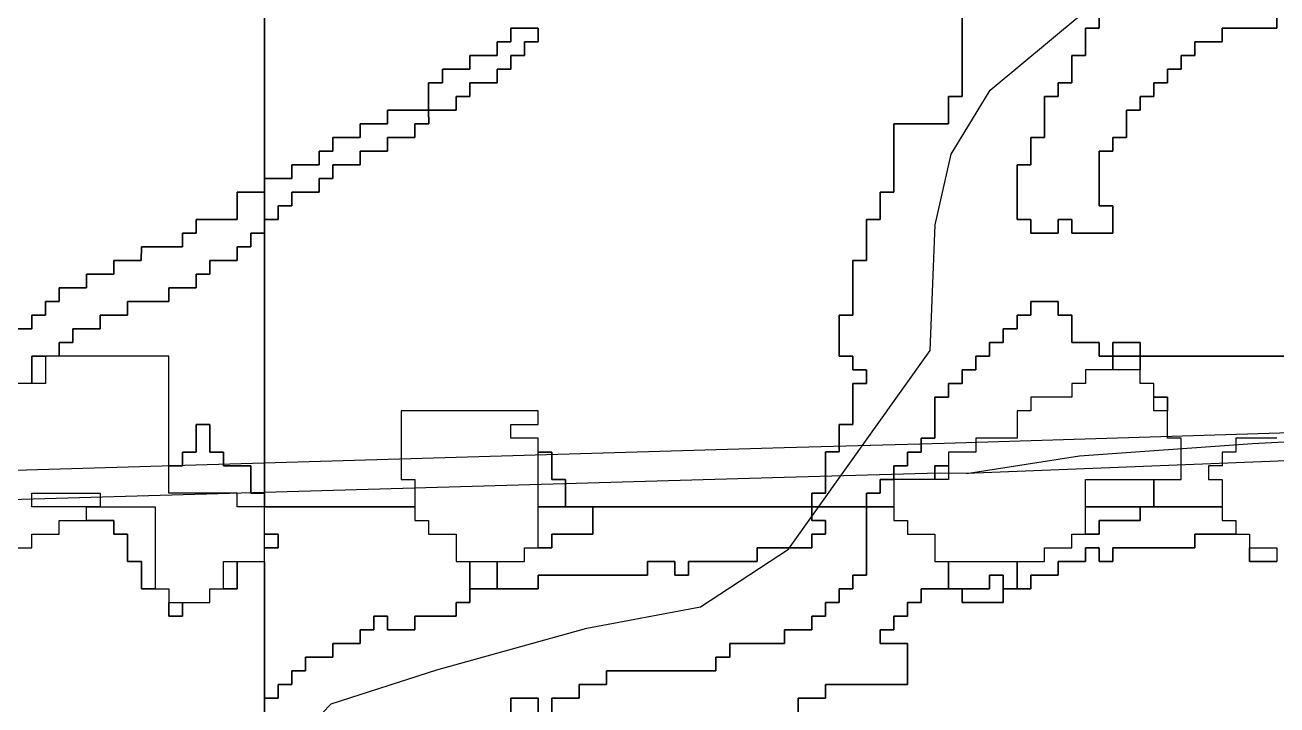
# Model space of a CAD drawing. Header units: metres. Extents: x 553506 to 563855, y 142925 to 150243.
# Drawn here: x 556965 to 557148, y 145971 to 146070.4 of the extents above; entities that cross this region are included whole.
import ezdxf

# ---------------------------------------------------------------- set-up
doc = ezdxf.new("R2010")
doc.units = ezdxf.units.M
for name, color, linetype in [('C-FLOOD_ZONE_3', 150, 'Continuous'), ('C-RAILWAYS', 250, 'Continuous'), ('C-WATERWAYS', 5, 'Continuous')]:
    doc.layers.add(name, color=color, linetype=linetype)

msp = doc.modelspace()

# ---------------------------------------------------------------- linework, layer by layer
at = {"layer": 'C-FLOOD_ZONE_3'}
for points in [[(557000, 146091.1957), (557000, 146069.1857), (556999.9994, 146048.0006), (556999.999, 146046.001), (556995.9994, 146046.0006), (556995.999, 146042.001), (556989.9994, 146042.0006), (556989.999, 146040.001), (556987.9994, 146040.0006), (556987.999, 146038.001), (556981.9994, 146038.0006), (556981.999, 146036.001), (556980, 146036.001), (556977.9994, 146036.0006), (556977.999, 146034.001), (556973.9994, 146034.0006), (556973.999, 146032.001), (556972, 146032.001), (556969.9994, 146032.0006), (556969.999, 146030.001), (556967.9994, 146030.0006), (556967.999, 146028.001), (556965.9994, 146028.0006), (556965.999, 146026.001), (556964, 146026.001)], [(557101.9994, 146072.0006), (557101.999, 146070), (557101.999, 146066), (557101.999, 146060.001), (557099.9994, 146060.0006), (557099.999, 146056.001), (557091.9994, 146056.0006), (557091.999, 146050), (557091.999, 146046.001), (557089.9994, 146046.0006), (557089.999, 146044), (557089.999, 146042.001), (557087.9994, 146042.0006), (557087.999, 146040), (557087.999, 146036.001), (557085.9994, 146036.0006), (557085.999, 146032), (557085.999, 146028.001), (557083.9994, 146028.0006), (557083.999, 146024), (557083.9994, 146021.9994), (557085.999, 146021.999), (557085.9994, 146019.9994), (557087.999, 146019.999), (557087.999, 146018.001), (557085.9994, 146018.0006), (557085.999, 146014), (557085.999, 146012.001), (557083.9994, 146012.0006), (557083.999, 146010), (557083.999, 146008.001), (557081.9994, 146008.0006), (557081.999, 146002.001), (557079.9994, 146002.0006), (557079.999, 146000), (557078.3823, 146000), (557048, 146000), (557044, 146000), (557044, 146004), (557042, 146004), (557042, 146008), (557040, 146008), (557040, 146010), (557036, 146010), (557036, 146012), (557040, 146012), (557040, 146014), (557038, 146014), (557032, 146014), (557020, 146014), (557020, 146006), (557020, 146004), (557022, 146004), (557022, 146000), (557020, 146000), (557018, 146000), (557000, 146000), (557000, 146004), (557000, 146016), (557000, 146024.7435), (557000, 146024.7435), (557000.0006, 146039.9994), (557000.001, 146041.999), (557002.0006, 146041.9994), (557002.001, 146043.999), (557004.0006, 146043.9994), (557004.001, 146045.999), (557008.0006, 146045.9994), (557008.001, 146047.999), (557010.0006, 146047.9994), (557010.001, 146049.999), (557014.0006, 146049.9994), (557014.001, 146051.999), (557018.0006, 146051.9994), (557018.001, 146053.999), (557022.0006, 146053.9994), (557022.001, 146055.999), (557024.0006, 146055.9994), (557024, 146058), (557017.9994, 146058.0006), (557017.999, 146056.001), (557013.9994, 146056.0006), (557013.999, 146054.001), (557009.9994, 146054.0006), (557009.999, 146052.001), (557007.9994, 146052.0006), (557007.999, 146050.001), (557003.9994, 146050.0006), (557003.999, 146048.001), (557000, 146048.001), (557000, 146069.1857), (557000, 146091.1957)], [(557150, 146021.999), (557130, 146021.999), (557128, 146021.999), (557127.9997, 146023.9997), (557125.999, 146024), (557124.0003, 146023.9997), (557124, 146021.999), (557121.9994, 146021.9994), (557121.999, 146023.999), (557117.9994, 146023.9994), (557117.999, 146027.999), (557115.9994, 146027.9994), (557115.999, 146029.999), (557112.001, 146029.999), (557112.0006, 146027.9994), (557110.001, 146027.999), (557110.0006, 146025.9994), (557108.001, 146025.999), (557108.0006, 146023.9994), (557106.001, 146023.999), (557106.0006, 146021.9994), (557104.001, 146021.999), (557104.0006, 146019.9994), (557102.001, 146019.999), (557102.0006, 146017.9994), (557100.001, 146017.999), (557100.0006, 146015.9994), (557098.001, 146015.999), (557098.001, 146014), (557098.001, 146012), (557098.0006, 146009.9994), (557096.001, 146009.999), (557096.0006, 146007.9994), (557094.001, 146007.999), (557094.0006, 146005.9994), (557092.001, 146005.999), (557092.0003, 146003.9997), (557090.001, 146003.999), (557090.0006, 146001.9994), (557088.001, 146001.999), (557088.001, 146000), (557079.999, 146000), (557079.9994, 146002.0006), (557081.999, 146002.001), (557081.9994, 146008.0006), (557083.999, 146008.001), (557083.999, 146010), (557083.9994, 146012.0006), (557085.999, 146012.001), (557085.999, 146014), (557085.9994, 146018.0006), (557087.999, 146018.001), (557087.999, 146019.999), (557085.9994, 146019.9994), (557085.999, 146021.999), (557083.9994, 146021.9994), (557083.999, 146024), (557083.9994, 146028.0006), (557085.999, 146028.001), (557085.999, 146032), (557085.9994, 146036.0006), (557087.999, 146036.001), (557087.999, 146040), (557087.9994, 146042.0006), (557089.999, 146042.001), (557089.999, 146044), (557089.9994, 146046.0006), (557091.999, 146046.001), (557091.999, 146050), (557091.9994, 146056.0006), (557099.999, 146056.001), (557099.9994, 146060.0006), (557101.999, 146060.001), (557101.999, 146066), (557101.999, 146070), (557101.9994, 146072.0006)], [(557122.001, 146071.999), (557122.0006, 146069.9994), (557120.001, 146069.999), (557120.001, 146068), (557120.0006, 146065.9994), (557118.001, 146065.999), (557118.001, 146064), (557118.0006, 146061.9994), (557116.001, 146061.999), (557116.0006, 146059.9994), (557114.001, 146059.999), (557114.001, 146058), (557114.001, 146056), (557114.0006, 146053.9994), (557112.001, 146053.999), (557112.001, 146052), (557112.0006, 146049.9994), (557110.001, 146049.999), (557110.001, 146048), (557110.001, 146042.001), (557112.0006, 146042.0006), (557112.001, 146040.001), (557114, 146040.001), (557115.999, 146040.001), (557115.9994, 146042.0006), (557118.0006, 146042.0006), (557118.001, 146040.001), (557123.999, 146040.001), (557123.999, 146043.999), (557121.9994, 146043.9994), (557121.9994, 146052.0006), (557123.999, 146052.001), (557123.9994, 146054.0006), (557125.999, 146054.001), (557125.9994, 146058.0006), (557127.999, 146058.001), (557127.9994, 146060.0006), (557129.999, 146060.001), (557129.9994, 146062.0006), (557131.999, 146062.001), (557131.9994, 146064.0006), (557133.999, 146064.001), (557133.9994, 146066.0006), (557135.999, 146066.001), (557135.9994, 146068.0006), (557139.999, 146068.001), (557139.9994, 146070.0006), (557147.999, 146070.001), (557147.9994, 146072.0006)], [(557147.9994, 146072.0006), (557147.999, 146070.001), (557139.9994, 146070.0006), (557139.999, 146068.001), (557135.9994, 146068.0006), (557135.999, 146066.001), (557133.9994, 146066.0006), (557133.999, 146064.001), (557131.9994, 146064.0006), (557131.999, 146062.001), (557129.9994, 146062.0006), (557129.999, 146060.001), (557127.9994, 146060.0006), (557127.999, 146058.001), (557125.9994, 146058.0006), (557125.999, 146054.001), (557123.9994, 146054.0006), (557123.999, 146052.001), (557121.9994, 146052.0006), (557121.9994, 146043.9994), (557123.999, 146043.999), (557123.999, 146040.001), (557118.001, 146040.001), (557118.0006, 146042.0006), (557115.9994, 146042.0006), (557115.999, 146040.001), (557114, 146040.001), (557112.001, 146040.001), (557112.0006, 146042.0006), (557110.001, 146042.001), (557110.001, 146048), (557110.001, 146049.999), (557112.0006, 146049.9994), (557112.001, 146052), (557112.001, 146053.999), (557114.0006, 146053.9994), (557114.001, 146056), (557114.001, 146058), (557114.001, 146059.999), (557116.0006, 146059.9994), (557116.001, 146061.999), (557118.0006, 146061.9994), (557118.001, 146064), (557118.001, 146065.999), (557120.0006, 146065.9994), (557120.001, 146068), (557120.001, 146069.999), (557122.0006, 146069.9994), (557122.001, 146071.999)], [(556964, 146026.001), (556965.999, 146026.001), (556965.9994, 146028.0006), (556967.999, 146028.001), (556967.9994, 146030.0006), (556969.999, 146030.001), (556969.9994, 146032.0006), (556972, 146032.001), (556973.999, 146032.001), (556973.9994, 146034.0006), (556977.999, 146034.001), (556977.9994, 146036.0006), (556980, 146036.001), (556981.999, 146036.001), (556981.9994, 146038.0006), (556987.999, 146038.001), (556987.9994, 146040.0006), (556989.999, 146040.001), (556989.9994, 146042.0006), (556995.999, 146042.001), (556995.9994, 146046.0006), (556999.9993, 146046.001), (557000, 146039.999), (556998.001, 146039.999), (556998.0006, 146037.9994), (556996.001, 146037.999), (556996.0006, 146035.9994), (556992.001, 146035.999), (556992.0006, 146033.9994), (556990.001, 146033.999), (556990.0006, 146031.9994), (556986.001, 146031.999), (556986.0006, 146029.9994), (556980.001, 146029.999), (556980.0006, 146027.9994), (556976.001, 146027.999), (556976.0006, 146025.9994), (556974, 146025.999), (556972.001, 146025.999), (556972.0006, 146023.9994), (556970.001, 146023.999), (556970.001, 146022), (556968.0006, 146021.9994), (556966.001, 146021.999), (556966.001, 146020), (556966.001, 146018), (556964.0006, 146017.9994)], [(557148, 146010), (557142, 146010), (557142, 146008), (557140, 146008), (557140, 146006), (557138, 146006), (557138, 146004), (557140, 146004), (557140, 146000), (557130, 146000), (557130, 146004), (557134, 146004), (557134, 146010), (557132, 146010), (557132, 146014), (557132, 146016), (557132, 146016), (557130, 146016), (557130, 146018), (557128, 146018), (557128, 146020), (557128, 146021.999), (557130, 146021.999), (557150, 146021.999)], [(557000, 145970), (557000, 145972.001), (557001.999, 145972.001), (557001.9994, 145974.0006), (557003.999, 145974.001), (557003.9994, 145976.0006), (557005.999, 145976.001), (557005.9994, 145978.0006), (557008, 145978.001), (557009.999, 145978.001), (557009.9994, 145980.0006), (557012, 145980.001), (557013.999, 145980.001), (557013.9994, 145982.0006), (557015.999, 145982.001), (557015.9994, 145984.0006), (557018.0006, 145984.0006), (557018.001, 145982.001), (557020, 145982.001), (557021.999, 145982.001), (557021.9994, 145984.0006), (557024, 145984.001), (557026, 145984.001), (557027.999, 145984.001), (557027.9994, 145986.0006), (557029.999, 145986.001), (557029.9994, 145988.0006), (557032, 145988), (557034, 145988.0005), (557039.999, 145988.001), (557039.9994, 145990.0006), (557042, 145990.001), (557044, 145990.001), (557046, 145990.001), (557054, 145990.001), (557055.999, 145990.001), (557055.9994, 145992.0006), (557060.0006, 145992.0006), (557060.001, 145990.001), (557061.999, 145990.001), (557061.9994, 145992.0006), (557064, 145992.001), (557066, 145992.001), (557070, 145992.001), (557071.999, 145992.001), (557071.9994, 145994.0006), (557074, 145994.001), (557078, 145994.001), (557079.999, 145994.001), (557079.9994, 145996.0006), (557081.999, 145996.001), (557081.999, 145997.999), (557079.9994, 145997.9994), (557079.999, 146000), (557088.001, 146000), (557088.0006, 145989.9994), (557086.001, 145989.999), (557086.0006, 145987.9994), (557084.001, 145987.999), (557084.0006, 145985.9994), (557082.001, 145985.999), (557082.0006, 145983.9994), (557080.001, 145983.999), (557080.0006, 145981.9994), (557078, 145981.999), (557076.001, 145981.999), (557076.0006, 145979.9994), (557074, 145979.999), (557070, 145979.999), (557068.001, 145979.999), (557068.0006, 145977.9994), (557066.001, 145977.999), (557066.0006, 145975.9994), (557064, 145975.999), (557062, 145975.999), (557060, 145975.999), (557052, 145975.999), (557050.001, 145975.999), (557050.0006, 145973.9994), (557048, 145973.999), (557046.001, 145973.999), (557046.0006, 145971.9994), (557044, 145971.999), (557042.001, 145971.999), (557042.0006, 145969.9994)], [(557042.0006, 145969.9994), (557042.001, 145971.999), (557044, 145971.999), (557046.0006, 145971.9994), (557046.001, 145973.999), (557048, 145973.999), (557050.0006, 145973.9994), (557050.001, 145975.999), (557052, 145975.999), (557060, 145975.999), (557062, 145975.999), (557064, 145975.999), (557066.0006, 145975.9994), (557066.001, 145977.999), (557068.0006, 145977.9994), (557068.001, 145979.999), (557070, 145979.999), (557074, 145979.999), (557076.0006, 145979.9994), (557076.001, 145981.999), (557078, 145981.999), (557080.0006, 145981.9994), (557080.001, 145983.999), (557082.0006, 145983.9994), (557082.001, 145985.999), (557084.0006, 145985.9994), (557084.001, 145987.999), (557086.0006, 145987.9994), (557086.001, 145989.999), (557088.0006, 145989.9994), (557088.001, 146000), (557090, 146000), (557092, 146000), (557092, 145998), (557094, 145998), (557094, 145996), (557098, 145996), (557098, 145992), (557100, 145992), (557100, 145988.001), (557095.9994, 145988.0006), (557095.999, 145986.001), (557093.9994, 145986.0006), (557093.999, 145984.001), (557091.9994, 145984.0006), (557091.999, 145982.001), (557089.9994, 145982.0006), (557089.9994, 145979.9994), (557093.999, 145979.999), (557093.999, 145974.001), (557081.9994, 145974.0006), (557081.999, 145972.001), (557077.9994, 145972.0006), (557077.9994, 145969.9994)], [(556962, 145994), (556966, 145994), (556966, 145996), (556970, 145996), (556970, 145998), (556974, 145998), (556978, 145998), (556978, 145996), (556980, 145996), (556980, 145992), (556982, 145992), (556982, 145988), (556984, 145988), (556986, 145988), (556986, 145986), (556986, 145984), (556988, 145984), (556988, 145986), (556992, 145986), (556992, 145988), (556994, 145988), (556996, 145988), (556996, 145992), (557000, 145992), (557000, 145989.9017), (556999.9994, 145972.0006), (556999.999, 145970.001)], [(557077.9994, 145969.9994), (557077.9994, 145972.0006), (557081.999, 145972.001), (557081.9994, 145974.0006), (557093.999, 145974.001), (557093.999, 145979.999), (557089.9994, 145979.9994), (557089.9994, 145982.0006), (557091.999, 145982.001), (557091.9994, 145984.0006), (557093.999, 145984.001), (557093.9994, 145986.0006), (557095.999, 145986.001), (557095.9994, 145988.0006), (557100, 145988.0005), (557102, 145988), (557102, 145986), (557108, 145986), (557108, 145988), (557110, 145988.0005), (557111.999, 145988.001), (557111.9994, 145990.0006), (557115.999, 145990.001), (557115.9994, 145992.0006), (557119.999, 145992.001), (557119.9994, 145994.0006), (557122.0006, 145994.0006), (557122.001, 145992.001), (557123.999, 145992.001), (557123.9994, 145994.0006), (557135.999, 145994.001), (557135.9994, 145996.0006), (557140, 145996.001), (557142, 145996.0005), (557144, 145996), (557144, 145994), (557144, 145992), (557148, 145992)], [(557036.0006, 145969.9994), (557036.001, 145971.999), (557038, 145971.999), (557039.999, 145971.999), (557039.9994, 145969.9994)], [(557039.9994, 145969.9994), (557039.999, 145971.999), (557038, 145971.999), (557036.001, 145971.999), (557036.0006, 145969.9994)]]:
    msp.add_lwpolyline(points, dxfattribs=at)
for points in [[(557023.9994, 146062.0006), (557025.999, 146062.001), (557025.9994, 146064.0006), (557029.999, 146064.001), (557029.9994, 146066.0006), (557033.999, 146066.001), (557033.9994, 146068.0006), (557035.999, 146068.001), (557035.9994, 146070.0006), (557040.0006, 146070.0006), (557040.0006, 146067.9994), (557038.001, 146067.999), (557038.0006, 146065.9994), (557036.001, 146065.999), (557036.0006, 146063.9994), (557034.001, 146063.999), (557034.0006, 146061.9994), (557030.001, 146061.999), (557030.0006, 146059.9994), (557028.001, 146059.999), (557028.0006, 146057.9994), (557024, 146058), (557023.9994, 146062.0006)], [(557028.0006, 146057.9994), (557028.001, 146059.999), (557030.0006, 146059.9994), (557030.001, 146061.999), (557034.0006, 146061.9994), (557034.001, 146063.999), (557036.0006, 146063.9994), (557036.001, 146065.999), (557038.0006, 146065.9994), (557038.001, 146067.999), (557040.0006, 146067.9994), (557040.0006, 146070.0006), (557035.9994, 146070.0006), (557035.999, 146068.001), (557033.9994, 146068.0006), (557033.999, 146066.001), (557029.9994, 146066.0006), (557029.999, 146064.001), (557025.9994, 146064.0006), (557025.999, 146062.001), (557023.9994, 146062.0006), (557024, 146058), (557028.0006, 146057.9994)], [(557007.9994, 146052.0006), (557009.999, 146052.001), (557009.9994, 146054.0006), (557013.999, 146054.001), (557013.9994, 146056.0006), (557017.999, 146056.001), (557017.9994, 146058.0006), (557024, 146058), (557024.0006, 146055.9994), (557022.001, 146055.999), (557022.0006, 146053.9994), (557018.001, 146053.999), (557018.0006, 146051.9994), (557014.001, 146051.999), (557014.0006, 146049.9994), (557010.001, 146049.999), (557010.0006, 146047.9994), (557008.001, 146047.999), (557008.0006, 146045.9994), (557004.001, 146045.999), (557004.0006, 146043.9994), (557002.001, 146043.999), (557002.0006, 146041.9994), (557000.0007, 146041.999), (557000, 146048.001), (557003.999, 146048.001), (557003.9994, 146050.0006), (557007.999, 146050.001), (557007.9994, 146052.0006)], [(556990, 146012), (556990, 146008), (556988, 146008), (556988, 146006), (556986, 146006), (556986, 146022), (556984, 146022), (556972, 146022), (556970.001, 146022), (556970.001, 146023.999), (556972.0006, 146023.9994), (556972.001, 146025.999), (556974, 146025.999), (556976.0006, 146025.9994), (556976.001, 146027.999), (556980.0006, 146027.9994), (556980.001, 146029.999), (556986.0006, 146029.9994), (556986.001, 146031.999), (556990.0006, 146031.9994), (556990.001, 146033.999), (556992.0006, 146033.9994), (556992.001, 146035.999), (556996.0006, 146035.9994), (556996.001, 146037.999), (556998.0006, 146037.9994), (556998.001, 146039.999), (557000, 146039.999), (557000, 146024.7435), (557000, 146016), (557000, 146002), (556998, 146002), (556998, 146006), (556994, 146006), (556994, 146008), (556992, 146008), (556992, 146012), (556990, 146012)], [(557092.001, 146005.999), (557094.0006, 146005.9994), (557094.001, 146007.999), (557096.0006, 146007.9994), (557096.001, 146009.999), (557098.0006, 146009.9994), (557098.001, 146012), (557098.001, 146014), (557098.001, 146015.999), (557100.0006, 146015.9994), (557100.001, 146017.999), (557102.0006, 146017.9994), (557102.001, 146019.999), (557104.0006, 146019.9994), (557104.001, 146021.999), (557106.0006, 146021.9994), (557106.001, 146023.999), (557108.0006, 146023.9994), (557108.001, 146025.999), (557110.0006, 146025.9994), (557110.001, 146027.999), (557112.0006, 146027.9994), (557112.001, 146029.999), (557115.999, 146029.999), (557115.9994, 146027.9994), (557117.999, 146027.999), (557117.9994, 146023.9994), (557121.999, 146023.999), (557121.9994, 146021.9994), (557124, 146021.999), (557124, 146020), (557120, 146020), (557120, 146018), (557118, 146018), (557118, 146016), (557112, 146016), (557112, 146014), (557110, 146014), (557110, 146010), (557104, 146010), (557104, 146008), (557100, 146008), (557100, 146006), (557098, 146006), (557098, 146004), (557092.0005, 146003.9995), (557092.001, 146005.999)], [(557124, 146021.999), (557124.0003, 146023.9997), (557125.999, 146024), (557127.9997, 146023.9997), (557128, 146021.999), (557124, 146021.999)], [(556968, 146018), (556966.001, 146018), (556966.001, 146020), (556966.001, 146021.999), (556968, 146021.999), (556968, 146018)], [(557128, 146020), (557124, 146020), (557124, 146021.999), (557128, 146021.999), (557128, 146020)], [(557132, 146014), (557130, 146014), (557130, 146016), (557132, 146016), (557132, 146014)], [(556990, 146008), (556990, 146012), (556992, 146012), (556992, 146008), (556994, 146008), (556994, 146006), (556998, 146006), (556998, 146002), (557000, 146002), (557000, 146000), (556996, 146000), (556996, 146002), (556986, 146002), (556986, 146006), (556988, 146006), (556988, 146008), (556990, 146008)], [(557044, 146000), (557040, 146000), (557040, 146008), (557042, 146008), (557042, 146004), (557044, 146004), (557044, 146000)], [(557098, 146006), (557100, 146006), (557100, 146004), (557098, 146004), (557098, 146006)], [(557092.0005, 146003.9995), (557092, 146000), (557090, 146000), (557088.001, 146000), (557088.001, 146001.999), (557090.0006, 146001.9994), (557090.001, 146003.999), (557092.0005, 146003.9995)], [(557130, 146004), (557130, 146000), (557120, 146000), (557120, 146004), (557130, 146004)], [(556976, 146000), (556966, 146000), (556966, 146002), (556974, 146002), (556976, 146002), (556976, 146000)], [(556974, 146000), (556984, 146000), (556984, 145988), (556982, 145988), (556982, 145992), (556980, 145992), (556980, 145996), (556978, 145996), (556978, 145998), (556974, 145998), (556974, 146000)], [(557001.9994, 145974.0006), (557001.999, 145972.001), (557000, 145972.001), (557000, 145989.9017), (557000, 145992), (557000, 145994), (557002, 145994), (557002, 145996), (557000, 145996), (557000, 146000), (557012, 146000), (557020, 146000), (557022, 146000), (557022, 145998), (557024, 145998), (557024, 145996), (557028, 145996), (557028, 145992), (557030, 145992), (557029.9994, 145988.0006), (557029.999, 145986.001), (557027.9994, 145986.0006), (557027.999, 145984.001), (557026, 145984.001), (557024, 145984.001), (557021.9994, 145984.0006), (557021.999, 145982.001), (557020, 145982.001), (557018.001, 145982.001), (557018.0006, 145984.0006), (557015.9994, 145984.0006), (557015.999, 145982.001), (557013.9994, 145982.0006), (557013.999, 145980.001), (557012, 145980.001), (557009.9994, 145980.0006), (557009.999, 145978.001), (557008, 145978.001), (557005.9994, 145978.0006), (557005.999, 145976.001), (557003.9994, 145976.0006), (557003.999, 145974.001), (557001.9994, 145974.0006)], [(557081.999, 145996.001), (557079.9994, 145996.0006), (557079.999, 145994.001), (557078, 145994.001), (557074, 145994.001), (557071.9994, 145994.0006), (557071.999, 145992.001), (557070, 145992.001), (557066, 145992.001), (557064, 145992.001), (557061.9994, 145992.0006), (557061.999, 145990.001), (557060.001, 145990.001), (557060.0006, 145992.0006), (557055.9994, 145992.0006), (557055.999, 145990.001), (557054, 145990.001), (557046, 145990.001), (557044, 145990.001), (557042, 145990.001), (557039.9994, 145990.0006), (557039.999, 145988.001), (557034, 145988.001), (557034, 145992), (557038, 145992), (557038, 145994), (557040, 145994), (557042, 145994), (557042, 145996), (557048, 145996), (557048, 146000), (557078.3823, 146000), (557079.999, 146000), (557079.9994, 145997.9994), (557081.999, 145997.999), (557081.999, 145996.001)], [(557040, 146000), (557048, 146000), (557048, 145996), (557042, 145996), (557042, 145994), (557040, 145994), (557040, 146000)], [(557110, 145988.001), (557110, 145992), (557114, 145992), (557114, 145994), (557118, 145994), (557118, 145996), (557120, 145996), (557122, 145996), (557122, 145998), (557128, 145998), (557128, 146000), (557140, 146000), (557140, 145998), (557142, 145998), (557142, 145996.001), (557140, 145996.001), (557135.9994, 145996.0006), (557135.999, 145994.001), (557123.9994, 145994.0006), (557123.999, 145992.001), (557122.001, 145992.001), (557122.0006, 145994.0006), (557119.9994, 145994.0006), (557119.999, 145992.001), (557115.9994, 145992.0006), (557115.999, 145990.001), (557111.9994, 145990.0006), (557111.999, 145988.001), (557110, 145988.001)], [(557122, 145998), (557122, 145996), (557120, 145996), (557120, 146000), (557128, 146000), (557128, 145998), (557122, 145998)], [(557002, 145994), (557000, 145994), (557000, 145996), (557002, 145996), (557002, 145994)], [(557144, 145994), (557148, 145994), (557148, 145992), (557144, 145992), (557144, 145994)], [(556994, 145992), (556996, 145992), (556996, 145988), (556994, 145988), (556994, 145992)], [(557032, 145988.001), (557030, 145988.001), (557030, 145992), (557034, 145992), (557034, 145988.001), (557032, 145988.001)], [(557105.999, 145988.001), (557100, 145988.001), (557100, 145992), (557110, 145992), (557110, 145988.001), (557108.001, 145988.001), (557108.0006, 145990.0006), (557105.9994, 145990.0006), (557105.999, 145988.001)], [(557108.0005, 145988.0005), (557108, 145986), (557102, 145986), (557102, 145988.0003), (557105.999, 145988.001), (557105.9994, 145990.0006), (557108.0006, 145990.0006), (557108.0005, 145988.0005)], [(556988, 145984), (556986, 145984), (556986, 145986), (556988, 145986), (556988, 145984)]]:
    msp.add_lwpolyline(points, close=True, dxfattribs=at)
at = {"layer": 'C-RAILWAYS'}
for points in [[(557099.3929, 146009.2894), (557192.7184, 146012.1654), (557207.0502, 146012.5593)], [(557102.6132, 146004.8358), (557119.1436, 146007.4336), (557144.4125, 146009.2301), (557168.3817, 146010.5307), (557192.7184, 146012.1654)], [(556682.4044, 145997.0378), (557075.9563, 146008.6398)], [(557075.9563, 146008.6398), (557099.3929, 146009.2894)], [(557204.8187, 146008.9184), (557102.6132, 146004.8358), (557098.6042, 146004.8913)], [(557098.6042, 146004.8913), (557075.9774, 146004.2887)], [(557075.9774, 146004.2887), (556684.0607, 145992.9481)]]:
    msp.add_lwpolyline(points, dxfattribs=at)
at = {"layer": 'C-WATERWAYS'}
msp.add_lwpolyline([(556963.7856, 145867.6059), (556974.7366, 145871.3127), (556983.5249, 145878.5037), (556991.2789, 145888.646), (556995.8818, 145897.7682), (556997.3086, 145906.2369), (556998.0966, 145917.3015), (556997.2565, 145926.2575), (556996.1723, 145937.2538), (556999.6387, 145946.7197), (557002.8925, 145956.7356), (557004.1321, 145965.3767), (557009.7672, 145971.1582), (557025.1902, 145976.1258), (557047.1389, 145982.2166), (557063.7369, 145985.3504), (557076.6063, 145993.7793), (557097.2927, 146022.859), (557098.0464, 146041.2125), (557100.3524, 146051.5668), (557106.0672, 146060.9123), (557132.412, 146082.8641)], dxfattribs=at)

doc.saveas('drawing.dxf')
